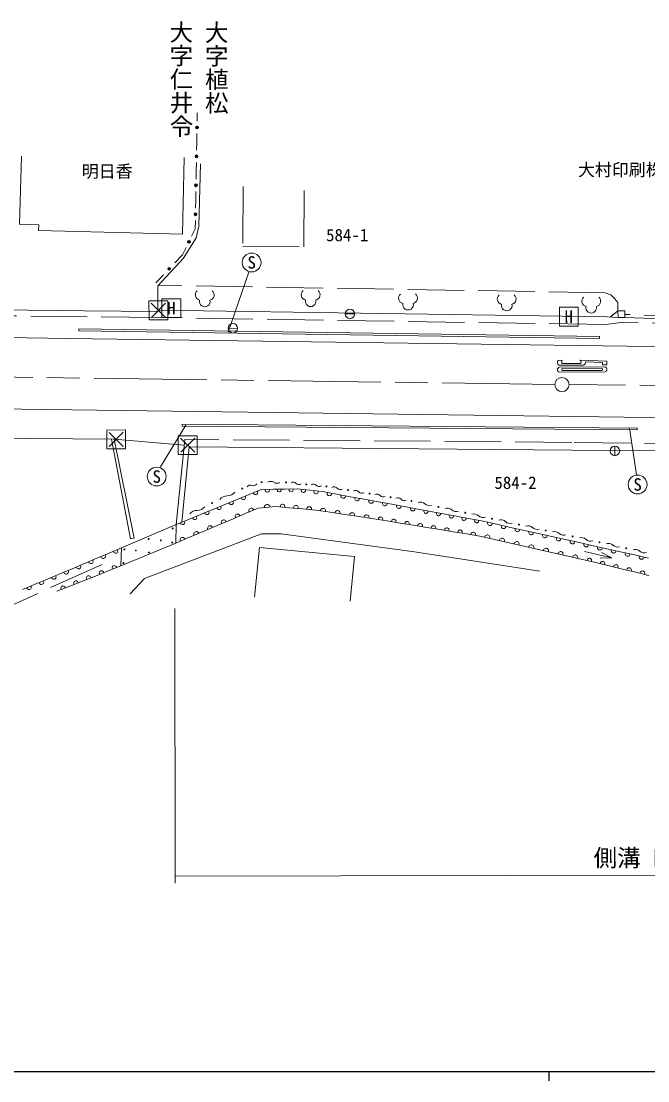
# Model space of a CAD drawing. Units: millimetres, scale not verified. Extents: x 40000 to 680000, y 20000 to 380000.
# Drawn here: x 211913 to 278527, y 204000 to 316618 of the extents above; entities that cross this region are included whole.
import ezdxf
from ezdxf.enums import TextEntityAlignment as Align

# ---------------------------------------------------------------- set-up
doc = ezdxf.new("R2010")
doc.units = ezdxf.units.MM
doc.header["$LTSCALE"] = 1000
doc.linetypes.add('CHAIN', pattern=[18.5, 12, -1.5, 3.5, -1.5])
doc.linetypes.add('DASHED', pattern=[7.5, 6, -1.5])
for name, color, linetype, lineweight in [('M-BGD', 7, 'Continuous', 13), ('M-BGD-EXST', 7, 'Continuous', 13), ('M-BMK', 2, 'CHAIN', 13), ('M-BMK-SRVR', 3, 'Continuous', 13), ('M-STR-HTXT', 7, 'Continuous', 13), ('M-STR-STRC', 7, 'Continuous', 13), ('M-TTL-BAND', 7, 'Continuous', 25)]:
    doc.layers.add(name, color=color, linetype=linetype, lineweight=lineweight)
doc.layers.add('M-BMK-HTXT', color=7, linetype='Continuous')
doc.styles.add('@ＭＳ ゴシック', font='')
doc.styles.add('ＭＳ ゴシック', font='')
doc.styles.get('@ＭＳ ゴシック').set_extended_font_data('@MS Gothic')
doc.styles.get('ＭＳ ゴシック').set_extended_font_data('MS Gothic')

msp = doc.modelspace()

# ---------------------------------------------------------------- linework, layer by layer
at = {"layer": 'M-BGD'}
for p, q in [((230631, 306866), (230615, 305987)), ((230577, 303789), (230592, 304668)), ((230577, 303789), (230561, 302910)), ((230523, 300712), (230508, 299833)), ((230523, 300712), (230538, 301591)), ((230469, 297635), (230485, 298514)), ((230469, 297635), (230454, 296756)), ((230415, 294559), (230431, 295438)), ((230415, 294559), (230034, 293762)), ((229079, 291772), (228262, 290926)), ((229079, 291772), (229461, 292568)), ((226220, 288812), (227037, 289658)), ((276067, 285841), (275357, 285839)), ((275357, 285839), (275358, 285139)), ((275358, 285139), (276068, 285141)), ((276068, 285141), (276067, 285841)), ((276068, 285141), (284130, 284802)), ((218030, 283905), (218027, 283705)), ((218030, 283905), (273377, 283095)), ((218027, 283705), (273374, 282895)), ((273377, 283095), (273374, 282895)), ((229036, 273781), (229034, 273581)), ((229036, 273781), (277383, 273378)), ((229034, 273581), (277381, 273178)), ((277383, 273378), (277381, 273178)), ((221803, 272187), (229243, 271543)), ((229305, 272167), (228398, 263137)), ((241241, 266905), (239974, 266889)), ((242595, 266763), (241241, 266905)), ((234856, 265794), (233564, 265262)), ((236147, 266325), (234856, 265794)), ((237439, 266856), (236147, 266325)), ((238706, 266873), (237439, 266856)), ((239974, 266889), (238706, 266873)), ((243948, 266620), (242595, 266763)), ((245425, 266351), (243948, 266620)), ((246902, 266081), (245425, 266351)), ((248378, 265811), (246902, 266081)), ((249855, 265542), (248378, 265811)), ((232273, 264731), (230981, 264200)), ((233564, 265262), (232273, 264731)), ((235659, 264246), (237120, 264866)), ((237120, 264866), (238991, 265040)), ((238991, 265040), (240403, 264913)), ((240403, 264913), (241816, 264786)), ((241816, 264786), (243228, 264659)), ((243228, 264659), (244769, 264429)), ((251332, 265272), (249855, 265542)), ((252808, 265002), (251332, 265272)), ((254285, 264733), (252808, 265002)), ((255633, 264480), (254285, 264733)), ((229690, 263668), (228398, 263137)), ((230981, 264200), (229690, 263668)), ((232736, 263007), (234197, 263626)), ((234197, 263626), (235659, 264246)), ((244769, 264429), (246310, 264198)), ((246310, 264198), (247850, 263968)), ((247850, 263968), (249391, 263737)), ((249391, 263737), (250801, 263508)), ((256981, 264227), (255633, 264480)), ((258329, 263974), (256981, 264227)), ((259677, 263721), (258329, 263974)), ((261025, 263468), (259677, 263721)), ((231275, 262387), (232736, 263007)), ((250801, 263508), (252211, 263278)), ((252211, 263278), (253621, 263049)), ((253621, 263049), (255030, 262819)), ((255030, 262819), (256440, 262590)), ((256440, 262590), (257850, 262361)), ((262486, 263144), (261025, 263468)), ((263947, 262820), (262486, 263144)), ((265409, 262496), (263947, 262820)), ((266870, 262172), (265409, 262496)), ((228352, 261147), (229813, 261767)), ((229813, 261767), (231275, 262387)), ((257850, 262361), (259260, 262131)), ((259260, 262131), (260670, 261902)), ((260670, 261902), (262228, 261546)), ((262228, 261546), (263787, 261191)), ((268331, 261848), (266870, 262172)), ((269793, 261523), (268331, 261848)), ((271254, 261199), (269793, 261523)), ((222588, 260640), (221274, 260087)), ((222588, 260640), (222520, 258729)), ((237234, 260692), (236722, 255387)), ((247337, 259718), (237234, 260692)), ((263787, 261191), (265346, 260836)), ((265346, 260836), (266904, 260480)), ((266904, 260480), (268463, 260125)), ((272715, 260875), (271254, 261199)), ((274706, 259583), (271784, 260261)), ((274177, 260551), (272715, 260875)), ((275638, 260227), (274177, 260551)), ((277125, 259891), (275638, 260227)), ((219959, 259534), (218644, 258982)), ((221274, 260087), (219959, 259534)), ((246879, 254969), (247337, 259718)), ((268463, 260125), (270021, 259770)), ((270021, 259770), (271580, 259414)), ((271580, 259414), (272995, 259075)), ((272995, 259075), (274409, 258735)), ((274706, 259583), (273469, 259562)), ((274706, 259583), (273605, 260146)), ((278612, 259556), (277125, 259891)), ((217329, 258429), (216014, 257876)), ((218644, 258982), (217329, 258429)), ((219798, 257649), (221159, 258189)), ((221159, 258189), (222520, 258729)), ((274409, 258735), (275824, 258395)), ((275824, 258395), (277238, 258056)), ((277238, 258056), (278653, 257716)), ((213384, 256770), (212069, 256218)), ((214699, 257323), (213384, 256770)), ((216014, 257876), (214699, 257323)), ((217076, 256568), (218437, 257108)), ((218437, 257108), (219798, 257649)), ((215714, 256028), (217076, 256568))]:
    msp.add_line(p, q, dxfattribs=at)
at = {"layer": 'M-BGD', "linetype": 'DASHED'}
for p, q in [((235516, 299036), (235481, 292666)), ((241971, 292630), (242006, 299000)), ((235481, 292666), (241971, 292630)), ((284129, 285167), (276067, 285456)), ((220508, 258883), (207587, 253054))]:
    msp.add_line(p, q, dxfattribs=at)
at = {"layer": 'M-BGD'}
for points in [[(229238, 302119), (229075, 293980), (213767, 294358), (213779, 294984), (211749, 295031), (211950, 302270)], [(181013, 286369), (191484, 286136), (218650, 285835), (226444, 285780), (226427, 288480), (229183, 291438), (230520, 293587), (230812, 294827), (230967, 301464)], [(519461, 279616), (418025, 280485), (320211, 281476), (216900, 282880), (135047, 284197), (82881, 285051)], [(226499, 285891), (274219, 285190), (275358, 285139)], [(569530, 271159), (440880, 272435), (324050, 273899), (209264, 275428), (124818, 276543), (69083, 277364)], [(162153, 272924), (190994, 272445), (221803, 272187)], [(221509, 272189), (223534, 261600), (223910, 261687), (221803, 272187)], [(228975, 263356), (229771, 271397), (270460, 271031), (299238, 270878), (331669, 270212), (331286, 265065), (333290, 264911), (334124, 270217)], [(222588, 260640), (228398, 263137), (228352, 261147), (222520, 258729)], [(223490, 255762), (225006, 257383), (237476, 262120), (239548, 262124), (253740, 260207), (267039, 258171)]]:
    msp.add_lwpolyline(points, dxfattribs=at)
at = {"layer": 'M-BGD', "linetype": 'DASHED'}
for points in [[(274537, 285176), (275357, 285839), (275355, 286710), (275000, 287160), (274580, 287545), (274000, 287753), (226487, 288544)], [(226430, 285118), (179252, 285654), (154906, 285995)], [(284985, 284405), (275964, 284621), (274046, 284378), (226430, 285118)], [(366919, 270498), (337663, 270733), (328269, 270886), (299183, 271465), (270436, 271855), (229305, 272167)]]:
    msp.add_lwpolyline(points, dxfattribs=at)
at = {"layer": 'M-BGD'}
for centre, radius in [((230604, 305327), 150), ((230604, 305327), 99), ((230604, 305327), 49), ((230550, 302250), 150), ((230550, 302250), 99), ((230550, 302250), 49), ((230496, 299174), 150), ((230496, 299174), 99), ((230496, 299174), 49), ((230442, 296097), 150), ((230442, 296097), 99), ((230442, 296097), 49), ((229747, 293165), 150), ((229747, 293165), 99), ((229747, 293165), 49), ((227650, 290292), 150), ((227650, 290292), 99), ((227650, 290292), 49), ((235411, 266946), 50), ((237472, 267609), 50), ((240071, 267605), 50), ((242217, 267387), 50), ((244363, 267169), 50), ((246657, 266787), 50), ((248951, 266405), 50), ((251178, 266015), 50), ((232218, 265402), 50), ((253405, 265624), 50), ((256260, 264997), 50), ((259115, 264369), 50), ((261969, 263741), 50), ((228007, 262707), 50), ((264824, 263114), 50), ((267679, 262486), 50), ((225458, 261589), 50), ((226757, 261437), 50), ((270534, 261858), 50), ((273388, 261231), 50), ((222883, 260481), 50), ((224100, 260365), 50), ((225492, 260151), 50), ((227979, 261207), 50), ((276243, 260603), 50), ((222783, 259027), 50)]:
    msp.add_circle(centre, radius, dxfattribs=at)
for centre, radius, start, end in [((236281, 266894), 416, 67.28053, 148.39027), ((236602, 267662), 416, 247.28408, 328.38672), ((238446, 267130), 578, 55.68606, 124.12177), ((239097, 268084), 578, 235.68679, 304.11927), ((240844, 267211), 413, 43.50097, 124.90095), ((241444, 267781), 413, 223.5001, 304.90393), ((242990, 266994), 413, 43.5001, 124.90393), ((243590, 267563), 413, 223.50036, 304.90133), ((245162, 266658), 473, 42.58204, 118.51324), ((245858, 267298), 473, 222.58504, 298.5099), ((233821, 265141), 1033, 90.38621, 141.23048), ((233808, 267207), 1033, 270.38672, 321.22941), ((235524, 266004), 240, 187.97767, 36.74784), ((236816, 266536), 240, 187.97767, 36.74784), ((238074, 266789), 224, 161.03993, 20.43448), ((239341, 266805), 224, 161.03868, 20.43577), ((240608, 266822), 224, 161.03868, 20.43577), ((241911, 266770), 236, 158.17645, 9.80151), ((243265, 266628), 236, 158.17645, 9.80151), ((244678, 266441), 254, 159.30451, 359.99562), ((246155, 266171), 254, 159.30451, 359.99562), ((247456, 266276), 473, 42.58551, 118.50976), ((247632, 265901), 254, 159.30451, 359.99562), ((248152, 266916), 473, 222.58157, 298.51338), ((249726, 265915), 449, 41.08395, 119.0256), ((250403, 266505), 449, 221.08283, 299.02637), ((251953, 265524), 449, 41.08283, 119.02637), ((252630, 266115), 449, 221.08549, 299.0257), ((230615, 265663), 1033, 270.38621, 321.23048), ((232941, 264941), 240, 187.9784, 36.74938), ((234233, 265473), 240, 187.9784, 36.74938), ((236377, 264587), 267, 15.80425, 210.16325), ((238057, 264940), 313, 7.76, 182.85307), ((239702, 265033), 243, 341.32765, 188.40854), ((241115, 264906), 243, 341.32985, 188.40876), ((242527, 264779), 243, 341.33087, 188.40554), ((244004, 264581), 262, 343.24269, 179.73783), ((249108, 265631), 254, 159.30233, 359.99781), ((250585, 265362), 254, 159.30451, 359.99787), ((252062, 265092), 254, 159.30451, 359.99787), ((253539, 264822), 254, 159.30417, 359.99596), ((254343, 264786), 718, 46.98685, 108.21343), ((255322, 265835), 718, 226.98597, 288.21396), ((257198, 264158), 718, 46.9866, 108.21333), ((258177, 265207), 718, 226.9866, 288.21333), ((230629, 263597), 1033, 90.38631, 141.23098), ((230358, 263879), 240, 187.98011, 36.74767), ((231650, 264410), 240, 187.98011, 36.74767), ((233454, 263347), 267, 15.80405, 210.16429), ((234915, 263967), 267, 15.80425, 210.16325), ((245545, 264351), 262, 343.24426, 179.73843), ((247086, 264120), 262, 343.24455, 179.73596), ((248626, 263890), 262, 343.24269, 179.73783), ((250105, 263677), 244, 337.62308, 183.88958), ((251515, 263448), 244, 337.62278, 183.88988), ((254948, 264544), 237, 153.98198, 4.76915), ((256295, 264291), 237, 153.98163, 4.76949), ((257643, 264039), 237, 153.98198, 4.76915), ((258991, 263786), 237, 153.98198, 4.76915), ((260053, 263531), 717, 46.9861, 108.2157), ((260339, 263533), 237, 153.98344, 4.76769), ((261031, 264580), 718, 226.98597, 288.21396), ((262907, 262903), 718, 46.98871, 108.21276), ((229067, 263347), 240, 187.97767, 36.74784), ((231992, 262727), 267, 15.80332, 210.16503), ((252925, 263218), 244, 337.62499, 183.89004), ((254335, 262989), 244, 337.62428, 183.88877), ((255744, 262760), 244, 337.62308, 183.88958), ((257154, 262530), 244, 337.62428, 183.88877), ((258564, 262301), 244, 337.62308, 183.88958), ((261745, 263261), 254, 156.98701, 358.00006), ((263207, 262937), 254, 156.98521, 357.99961), ((263886, 263952), 718, 226.9866, 288.21333), ((264668, 262613), 254, 156.98701, 358.00006), ((265762, 262275), 718, 46.9866, 108.21333), ((266741, 263324), 717, 226.98523, 288.21624), ((229069, 261488), 267, 15.80506, 210.16328), ((230531, 262107), 267, 15.80506, 210.16328), ((259974, 262071), 244, 337.62499, 183.89004), ((261456, 261755), 268, 340.3745, 173.93961), ((263015, 261400), 268, 340.37426, 173.93823), ((264573, 261044), 268, 340.37265, 173.94146), ((266129, 262289), 254, 156.98701, 358.00006), ((267591, 261964), 254, 156.98517, 358.0019), ((268617, 261648), 718, 46.9866, 108.21333), ((269052, 261640), 254, 156.98701, 358.00006), ((269596, 262697), 718, 226.9866, 288.21333), ((270513, 261316), 254, 156.98521, 357.99961), ((271472, 261020), 718, 46.9866, 108.21333), ((272450, 262069), 718, 226.98597, 288.21396), ((221953, 260312), 244, 189.59234, 36.01084), ((266132, 260689), 268, 340.3745, 173.93961), ((267691, 260334), 268, 340.37426, 173.93823), ((269249, 259978), 268, 340.3745, 173.93961), ((271975, 260992), 254, 156.98517, 358.0019), ((273436, 260668), 254, 156.98701, 358.00006), ((274326, 260392), 718, 46.98597, 108.21396), ((274897, 260344), 254, 156.98517, 358.0019), ((275305, 261442), 718, 226.9866, 288.21333), ((277181, 259765), 717, 46.98586, 108.21561), ((278160, 260814), 718, 226.98597, 288.21396), ((219323, 259207), 244, 189.59378, 36.01255), ((220638, 259759), 244, 189.59404, 36.01136), ((270808, 259623), 268, 340.37426, 173.93823), ((272300, 259295), 248, 334.3927, 178.6088), ((273714, 258955), 248, 334.39152, 178.60943), ((276372, 260018), 258, 157.81096, 356.77206), ((277859, 259682), 258, 157.81096, 356.77206), ((216693, 258101), 244, 189.59404, 36.01136), ((218008, 258654), 244, 189.59476, 36.01065), ((220460, 257966), 249, 9.9024, 213.38129), ((221821, 258506), 249, 9.90479, 213.38109), ((275129, 258616), 248, 334.39133, 178.61018), ((276543, 258276), 248, 334.39089, 178.61062), ((277958, 257937), 248, 334.38971, 178.61124), ((214063, 256995), 244, 189.59476, 36.01065), ((215378, 257548), 244, 189.59378, 36.01255), ((217737, 256886), 249, 9.90547, 213.38041), ((219099, 257426), 249, 9.9024, 213.38129), ((212748, 256442), 244, 189.59378, 36.01255), ((216376, 256345), 249, 9.90483, 213.37887)]:
    msp.add_arc(centre, radius, start, end, dxfattribs=at)
at = {"layer": 'M-BGD-EXST'}
for p, q in [((233908, 283567), (236106, 289927)), ((225748, 286639), (227250, 285142)), ((225750, 285139), (227248, 286642)), ((246367, 285498), (247367, 285500)), ((233922, 283974), (234922, 283976)), ((226737, 269242), (229431, 273679)), ((221255, 272918), (222758, 271421)), ((221258, 271418), (222755, 272921)), ((276582, 273352), (277326, 268435)), ((228864, 272300), (230367, 270803)), ((228867, 270800), (230364, 272303)), ((275036, 271439), (275038, 270439))]:
    msp.add_line(p, q, dxfattribs=at)
for points in [[(225501, 284889), (227501, 284893), (227497, 286893), (225497, 286889)], [(226881, 285123), (228881, 285127), (228877, 287127), (226877, 287123)], [(269131, 284211), (271131, 284215), (271127, 286215), (269127, 286211)], [(221008, 271168), (223008, 271171), (223004, 273171), (221004, 273168)], [(228618, 270549), (230618, 270553), (230614, 272553), (228614, 272549)]]:
    msp.add_lwpolyline(points, close=True, dxfattribs=at)
for centre, radius in [((236414, 290976), 1000), ((246867, 285499), 500), ((234422, 283975), 500), ((275037, 270939), 500), ((226322, 268221), 1000), ((277442, 267380), 1000)]:
    msp.add_circle(centre, radius, dxfattribs=at)
for centre, radius, start, end in [((231006, 287528), 576, 130.71418, 257.58234), ((231856, 287530), 576, 282.64013, 49.51142), ((242260, 287548), 576, 130.71301, 257.58352), ((243110, 287550), 576, 282.64052, 49.51103), ((252611, 287186), 576, 130.71418, 257.58234), ((253461, 287188), 576, 282.64013, 49.51142), ((263104, 287091), 576, 130.71262, 257.58391), ((263954, 287092), 576, 282.64013, 49.51142), ((272089, 286860), 576, 130.71301, 257.58352), ((272939, 286862), 576, 282.64052, 49.51103), ((231433, 286832), 566, 166.42647, 13.79757), ((242687, 286853), 566, 166.42647, 13.79757), ((253038, 286490), 566, 166.42647, 13.79757), ((263530, 286395), 566, 166.42647, 13.79757), ((272515, 286164), 566, 166.42647, 13.79757)]:
    msp.add_arc(centre, radius, start, end, dxfattribs=at)
at = {"layer": 'M-BMK'}
for p, q in [((268652, 278007), (170108, 279337)), ((368664, 277220), (270152, 277991))]:
    msp.add_line(p, q, dxfattribs=at)
at = {"layer": 'M-BMK-SRVR'}
msp.add_circle((269402, 277997), 750, dxfattribs=at)
at = {"layer": 'M-STR-HTXT'}
for p, q in [((228232, 254192), (228289, 225009)), ((329672, 225936), (228287, 225738))]:
    msp.add_line(p, q, dxfattribs=at)
at = {"layer": 'M-STR-STRC'}
for p, q in [((269429, 280576), (268986, 280568)), ((271306, 280589), (274172, 280500)), ((274172, 280500), (274174, 280083)), ((271706, 280072), (269077, 280055)), ((273963, 279341), (269094, 279315)), ((269134, 279836), (273962, 279873)), ((273654, 279713), (269437, 279681)), ((269442, 279475), (273656, 279497)), ((271347, 280230), (269468, 280226)), ((271921, 280412), (273700, 280357)), ((273700, 280350), (273701, 280081)), ((274174, 280083), (273701, 280081))]:
    msp.add_line(p, q, dxfattribs=at)
for centre, radius, start, end in [((269278, 280356), 361, 143.98661, 236.23299), ((269597, 280417), 231, 136.57841, 236.13324), ((271219, 280397), 210, 307.43829, 65.42682), ((269186, 279570), 271, 101.08652, 250.01731), ((269490, 279579), 114, 117.59532, 245.31689), ((271464, 280464), 460, 301.6405, 353.45111), ((273575, 279604), 134, 306.77928, 53.81102), ((273911, 279607), 271, 281.02818, 79.18726)]:
    msp.add_arc(centre, radius, start, end, dxfattribs=at)
at = {"layer": 'M-TTL-BAND'}
for p, q in [((40000, 205000), (579000, 205000)), ((268000, 205000), (268000, 204000))]:
    msp.add_line(p, q, dxfattribs=at)

# ---------------------------------------------------------------- texts
at = {"layer": 'M-BGD-EXST', "style": 'ＭＳ ゴシック'}
for s, p in [('S', (236414, 290976)), ('H', (227879, 286125)), ('H', (270129, 285213)), ('S', (226322, 268221)), ('S', (277442, 267380))]:
    msp.add_text(s, height=1320, rotation=0.112, dxfattribs=at).set_placement(p, align=Align.MIDDLE_CENTER)
at = {"layer": 'M-BMK-HTXT', "style": '@ＭＳ ゴシック'}
for s, p in [('大字仁井令', (227434, 316717)), ('大字植松', (231187, 316689))]:
    msp.add_text(s, height=1833, rotation=270.112, dxfattribs=at).set_placement(p, align=Align.BOTTOM_LEFT)
at = {"layer": 'M-BMK-HTXT', "style": 'ＭＳ ゴシック'}
for s, p in [('明日香', (221057, 300664)), ('大村印刷株式会社', (278303, 300832)), ('584-1', (246569, 293893)), ('584-2', (264463, 267571))]:
    msp.add_text(s, height=1320, rotation=0.112, dxfattribs=at).set_placement(p, align=Align.MIDDLE_CENTER)
at = {"layer": 'M-STR-HTXT', "style": 'ＭＳ ゴシック'}
msp.add_text('側溝 L=100.1', height=1833, rotation=0.112, dxfattribs=at).set_placement((280249, 227698), align=Align.MIDDLE_CENTER)

doc.saveas('drawing.dxf')
